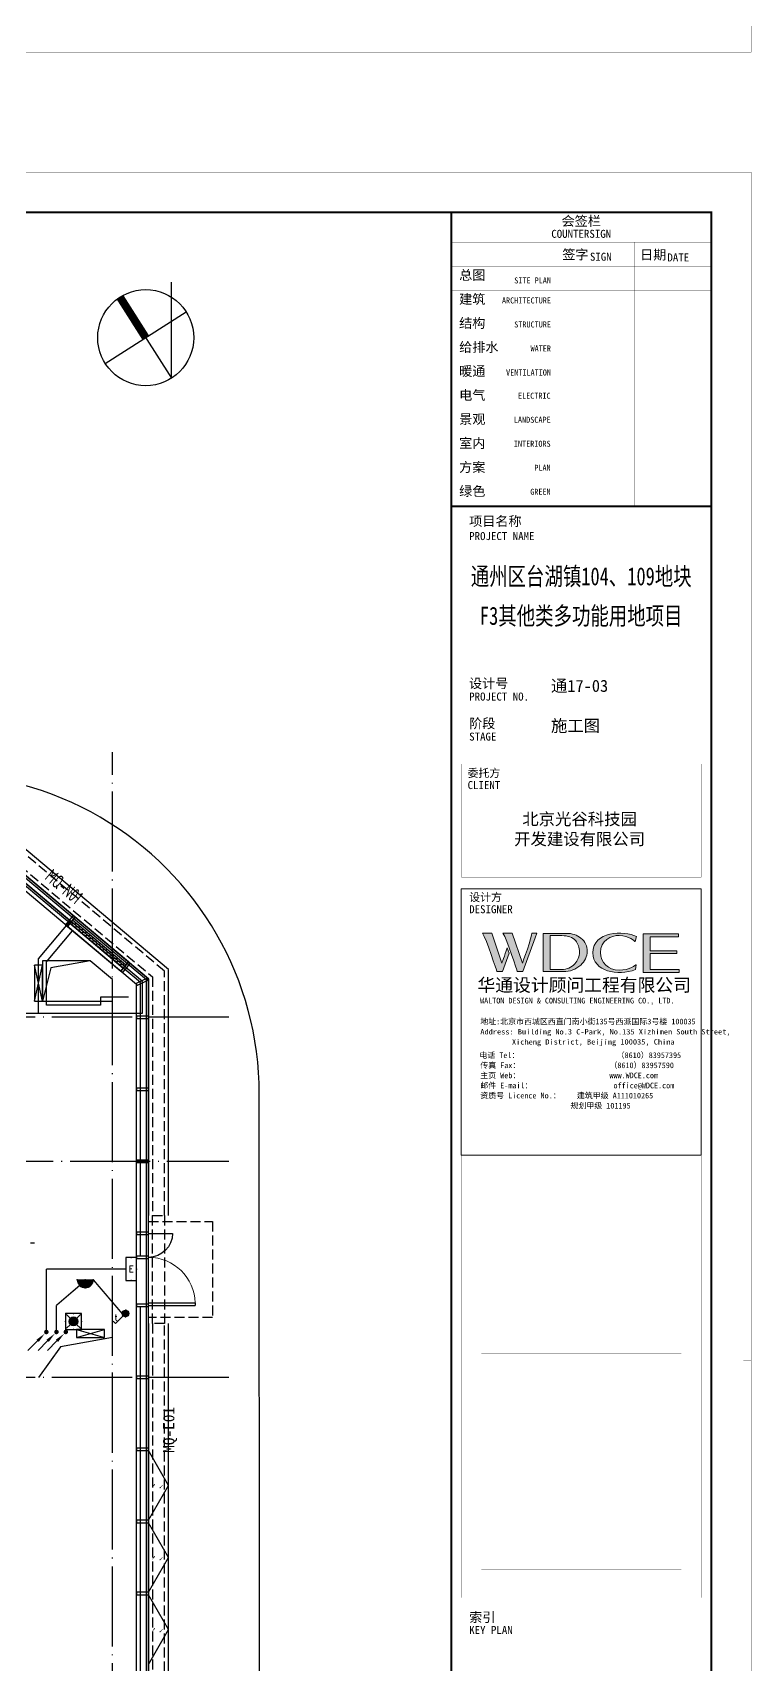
# Model space of a CAD drawing. Extents: x -288892 to 86489, y -207485 to 163917.
# Drawn here: x 55504 to 73468, y 1830 to 42602 of the extents above; entities that cross this region are included whole.
import ezdxf
from ezdxf.enums import TextEntityAlignment as Align

# ---------------------------------------------------------------- set-up
doc = ezdxf.new("R2010")
doc.units = 0
doc.header["$LTSCALE"] = 1000
doc.header["$MEASUREMENT"] = 0
for name, pattern in [('DASH', [0.35, 0.25, -0.1]), ('X-104 13#平面$0$ACAD_ISO05W100', [34, 24, -3, 0.5, -3, 0.5, -3]), ('X-104 13#平面$0$DASH', [0.35, 0.25, -0.1]), ('X-104 13#平面$0$DOTE', [2.42, 2, -0.2, 0.02, -0.2])]:
    doc.linetypes.add(name, pattern=pattern)
doc.layers.get('0').update_dxf_attribs({"linetype": 'CONTINUOUS'})
doc.layers.get('Defpoints').update_dxf_attribs({"linetype": 'CONTINUOUS'})
for name, color, linetype in [('13#楼幕墙$0$A-C_幕墙龙骨', 133, 'CONTINUOUS'), ('13#楼幕墙$0$A-C_玻璃幕墙', 140, 'CONTINUOUS'), ('13#楼幕墙$0$A-C_窗', 140, 'CONTINUOUS'), ('13#楼幕墙$0$DOOR_FIRE', 220, 'CONTINUOUS'), ('EQUIP-照明', 3, 'CONTINUOUS'), ('LWIRE', 4, 'CONTINUOUS'), ('WIRE-应急', 2, 'DASH'), ('WIRE-照明', 1, 'CONTINUOUS'), ('X-104 13#平面$0$01-标注_符号', 200, 'CONTINUOUS'), ('X-104 13#平面$0$02-TEXT_标注', 130, 'CONTINUOUS'), ('X-104 13#平面$0$A-C_玻璃幕墙', 140, 'CONTINUOUS'), ('X-104 13#平面$0$A-E_电梯', 171, 'CONTINUOUS'), ('X-104 13#平面$0$A-I_卫-洁具', 241, 'CONTINUOUS'), ('X-104 13#平面$0$A-O_散水', 134, 'CONTINUOUS'), ('X-104 13#平面$0$A-SUR_保温', 222, 'CONTINUOUS'), ('X-104 13#平面$0$A-TECH_暖通', 6, 'CONTINUOUS'), ('X-104 13#平面$0$A-TECH_结构', 21, 'CONTINUOUS'), ('X-104 13#平面$0$A_AXIS-轴线', 36, 'X-104 13#平面$0$DOTE'), ('X-104 13#平面$0$DIM_SYMB', 3, 'CONTINUOUS'), ('X-104 13#平面$0$M-道路 边线', 151, 'CONTINUOUS')]:
    doc.layers.add(name, color=color, linetype=linetype)
doc.layers.add('X-104 13#平面$0$000套内', color=226, linetype='CONTINUOUS', lineweight=30, plot=False)
doc.styles.add('_TEL_DIM', font='SIMPLEX', dxfattribs={"width": 0.8, "height": 3.5, "bigfont": 'HZTXT'})
doc.styles.get("Standard").update_dxf_attribs({"font": 'gbenor.shx', "bigfont": 'gbcbig.shx'})
doc.styles.add('X-104 13#平面$0$_TCH_AXIS', font='STXIHEI.TTF', dxfattribs={"width": 0.75})
doc.styles.add('X-104 13#平面$0$Standard', font='ros1.shx', dxfattribs={"width": 0.75, "bigfont": 'jd.shx'})
doc.styles.add('图签信息$0$hwxh', font='STXIHEI.TTF')
doc.styles.add('图签信息$0$华文细黑', font='STXIHEI.TTF', dxfattribs={"height": 10})

# ---------------------------------------------------------------- blocks, each defined once
blk = doc.blocks.new('图签信息$0$logo2')
h = blk.add_hatch(color=7)
h.paths.add_polyline_path([(19.02, -7.36), (15.84, -7.36), (15.84, -3.97), (18.97, -3.97), (18.97, -4.24), (16.46, -4.24), (16.46, -5.45), (18.81, -5.45), (18.81, -5.69), (16.47, -5.69), (16.47, -7.12), (19.02, -7.12)])
edge = h.paths.add_edge_path()
edge.add_spline(control_points=[(15.26, -4.21), (15.26, -4.21), (15.13, -4.65), (15.13, -4.65), (15.13, -4.65), (14.62, -4.1), (13.73, -4.1), (13.04, -4.1), (12.07, -4.54), (12.08, -5.62), (12.08, -6.49), (12.77, -7.16), (13.73, -7.17), (14.66, -7.17), (15.23, -6.68), (15.23, -6.68), (15.23, -6.68), (15.16, -7.11), (15.16, -7.11), (13.63, -7.7), (11.42, -7.29), (11.41, -5.64), (11.4, -3.72), (14.16, -3.66), (15.26, -4.21)], knot_values=[0, 0, 0, 0, 1, 1, 1, 2, 2, 2, 3, 3, 3, 4, 4, 4, 5, 5, 5, 6, 6, 6, 7, 7, 7, 8, 8, 8, 8], degree=3, periodic=0)
edge = h.paths.add_edge_path(flags=16)
edge.add_spline(control_points=[(10.23, -5.57), (10.23, -5.16), (10.12, -4.83), (9.9, -4.58), (9.63, -4.27), (9.23, -4.12), (8.69, -4.12), (8.69, -4.12), (7.64, -4.12), (7.64, -4.12), (7.64, -4.12), (7.64, -7.1), (7.64, -7.1), (7.64, -7.1), (8.66, -7.1), (8.66, -7.1), (9.13, -7.1), (9.52, -6.93), (9.82, -6.6), (10.09, -6.31), (10.23, -5.96), (10.23, -5.57)], knot_values=[0, 0, 0, 0, 1, 1, 1, 2, 2, 2, 3, 3, 3, 4, 4, 4, 5, 5, 5, 6, 6, 6, 7, 7, 7, 7], degree=3, periodic=0)
edge = h.paths.add_edge_path()
edge.add_spline(control_points=[(10.92, -5.51), (10.92, -5.96), (10.72, -6.37), (10.34, -6.72), (9.92, -7.1), (9.41, -7.29), (8.82, -7.29), (8.82, -7.29), (7.03, -7.29), (7.03, -7.29), (7.03, -7.29), (7.03, -3.92), (7.03, -3.92), (7.03, -3.92), (9.1, -3.92), (9.1, -3.92), (9.59, -3.92), (10.01, -4.06), (10.36, -4.34), (10.73, -4.64), (10.92, -5.03), (10.92, -5.51)], knot_values=[0, 0, 0, 0, 1, 1, 1, 2, 2, 2, 3, 3, 3, 4, 4, 4, 5, 5, 5, 6, 6, 6, 7, 7, 7, 7], degree=3, periodic=0)
at = {"lineweight": 0}
blk.add_lwpolyline([(19.02, -7.36), (15.84, -7.36), (15.84, -3.97), (18.97, -3.97), (18.97, -4.24), (16.46, -4.24), (16.46, -5.45), (18.81, -5.45), (18.81, -5.69), (16.47, -5.69), (16.47, -7.12), (19.02, -7.12), (19.02, -7.36)], dxfattribs=at)
for points, knots in [([(10.92, -5.51), (10.92, -5.96), (10.72, -6.37), (10.34, -6.72), (9.92, -7.1), (9.41, -7.29), (8.82, -7.29), (8.82, -7.29), (7.03, -7.29), (7.03, -7.29), (7.03, -7.29), (7.03, -3.92), (7.03, -3.92), (7.03, -3.92), (9.1, -3.92), (9.1, -3.92), (9.59, -3.92), (10.01, -4.06), (10.36, -4.34), (10.73, -4.64), (10.92, -5.03), (10.92, -5.51)], [0, 0, 0, 0, 1, 1, 1, 2, 2, 2, 3, 3, 3, 4, 4, 4, 5, 5, 5, 6, 6, 6, 7, 7, 7, 7]), ([(10.23, -5.57), (10.23, -5.16), (10.12, -4.83), (9.9, -4.58), (9.63, -4.27), (9.23, -4.12), (8.69, -4.12), (8.69, -4.12), (7.64, -4.12), (7.64, -4.12), (7.64, -4.12), (7.64, -7.1), (7.64, -7.1), (7.64, -7.1), (8.66, -7.1), (8.66, -7.1), (9.13, -7.1), (9.52, -6.93), (9.82, -6.6), (10.09, -6.31), (10.23, -5.96), (10.23, -5.57)], [0, 0, 0, 0, 1, 1, 1, 2, 2, 2, 3, 3, 3, 4, 4, 4, 5, 5, 5, 6, 6, 6, 7, 7, 7, 7]), ([(15.26, -4.21), (15.26, -4.21), (15.13, -4.65), (15.13, -4.65), (15.13, -4.65), (14.62, -4.1), (13.73, -4.1), (13.04, -4.1), (12.07, -4.54), (12.08, -5.62), (12.08, -6.49), (12.77, -7.16), (13.73, -7.17), (14.66, -7.17), (15.23, -6.68), (15.23, -6.68), (15.23, -6.68), (15.16, -7.11), (15.16, -7.11), (13.63, -7.7), (11.42, -7.29), (11.41, -5.64), (11.4, -3.72), (14.16, -3.66), (15.26, -4.21)], [0, 0, 0, 0, 1, 1, 1, 2, 2, 2, 3, 3, 3, 4, 4, 4, 5, 5, 5, 6, 6, 6, 7, 7, 7, 8, 8, 8, 8])]:
    blk.add_open_spline(points, degree=3, knots=knots, dxfattribs=at)
blk = doc.blocks.new('图签信息$0$logo1')
h = blk.add_hatch(color=8)
edge = h.paths.add_edge_path()
edge.add_spline(control_points=[(3.86, -5.21), (3.63, -5.88), (3.39, -6.56), (3.39, -6.56), (3.39, -6.56), (2.5, -3.91), (2.5, -3.91), (2.5, -3.91), (1.8, -3.91), (1.69, -3.91), (2.02, -4.39), (2.95, -7.27), (2.95, -7.27), (2.95, -7.27), (3.44, -7.27), (3.44, -7.27), (3.44, -7.27), (4.03, -5.66), (4.03, -5.66), (4.03, -5.66), (3.86, -5.21), (3.86, -5.21)], knot_values=[0, 0, 0, 0, 1, 1, 1, 2, 2, 2, 3, 3, 3, 4, 4, 4, 5, 5, 5, 6, 6, 6, 7, 7, 7, 7], degree=3, periodic=0)
h = blk.add_hatch(color=7)
edge = h.paths.add_edge_path()
edge.add_spline(control_points=[(6.04, -3.91), (6.09, -4.1), (5.2, -6.56), (5.2, -6.56), (5.2, -6.56), (4.3, -3.91), (4.3, -3.91), (4.3, -3.91), (3.6, -3.91), (3.49, -3.91), (3.82, -4.39), (4.75, -7.27), (4.75, -7.27), (4.75, -7.27), (5.24, -7.27), (5.24, -7.27), (5.24, -7.27), (6.33, -4.3), (6.33, -4.3), (6.33, -4.3), (6.48, -3.91), (6.48, -3.91), (6.48, -3.91), (6.21, -3.91), (6.04, -3.91)], knot_values=[0, 0, 0, 0, 1, 1, 1, 2, 2, 2, 3, 3, 3, 4, 4, 4, 5, 5, 5, 6, 6, 6, 7, 7, 7, 8, 8, 8, 8], degree=3, periodic=0)
at = {"color": 8, "lineweight": 0}
blk.add_open_spline([(3.86, -5.21), (3.63, -5.88), (3.39, -6.56), (3.39, -6.56), (3.39, -6.56), (2.5, -3.91), (2.5, -3.91), (2.5, -3.91), (1.8, -3.91), (1.69, -3.91), (2.02, -4.39), (2.95, -7.27), (2.95, -7.27), (2.95, -7.27), (3.44, -7.27), (3.44, -7.27), (3.44, -7.27), (4.03, -5.66), (4.03, -5.66), (4.03, -5.66), (3.86, -5.21), (3.86, -5.21)], degree=3, knots=[0, 0, 0, 0, 1, 1, 1, 2, 2, 2, 3, 3, 3, 4, 4, 4, 5, 5, 5, 6, 6, 6, 7, 7, 7, 7], dxfattribs=at)
at = {"lineweight": 0}
blk.add_open_spline([(6.04, -3.91), (6.09, -4.1), (5.2, -6.56), (5.2, -6.56), (5.2, -6.56), (4.3, -3.91), (4.3, -3.91), (4.3, -3.91), (3.6, -3.91), (3.49, -3.91), (3.82, -4.39), (4.75, -7.27), (4.75, -7.27), (4.75, -7.27), (5.24, -7.27), (5.24, -7.27), (5.24, -7.27), (6.33, -4.3), (6.33, -4.3), (6.33, -4.3), (6.48, -3.91), (6.48, -3.91), (6.48, -3.91), (6.21, -3.91), (6.04, -3.91)], degree=3, knots=[0, 0, 0, 0, 1, 1, 1, 2, 2, 2, 3, 3, 3, 4, 4, 4, 5, 5, 5, 6, 6, 6, 7, 7, 7, 8, 8, 8, 8], dxfattribs=at)
blk.add_blockref('图签信息$0$logo2', (0, 0))
blk = doc.blocks.new('图签信息$0$时间-logo')
at = {"layer": 'Defpoints', "lineweight": 0}
blk.add_lwpolyline([(0, -23.46), (-21.17, -23.46), (-21.17, 0), (0, 0), (0, -23.46)], dxfattribs=at)
blk.add_blockref('图签信息$0$logo1', (-20.97, 0))
at = {"style": '图签信息$0$hwxh'}
for s, height, p in [('华通设计顾问工程有限公司 ', 1.15, (-19.73, -9.05)), ('WALTON DESIGN & CONSULTING ENGINEERING CO., LTD.', 0.5, (-19.5, -10.1)), ('地址:北京市西城区西直门南小街135号西派国际3号楼 100035', 0.5, (-19.48, -11.94)), ('Address: Building No.3 C-Park, No.135 Xizhimen South Street, ', 0.47, (-19.48, -12.83)), ('电话 Tel：                        （8610）83957395 ', 0.5, (-19.56, -14.91)), ('Xicheng District, Beijing 100035, China ', 0.47, (-16.69, -13.72)), ('传真 Fax：                      （8610）83957590 ', 0.5, (-19.48, -15.8)), ('主页 Web：                      www.WDCE.com ', 0.5, (-19.48, -16.69)), ('邮件 E-mail：                    office@WDCE.com ', 0.5, (-19.48, -17.58)), ('资质号 Licence No.：    建筑甲级 A111010265 ', 0.5, (-19.48, -18.47)), ('   规划甲级 101195', 0.5, (-12.6, -19.36))]:
    blk.add_text(s, height=height, dxfattribs=at).set_placement(p)
blk = doc.blocks.new('图签信息')
at = {"const_width": 0.5}
for points in [[(-65, 574), (-65, 500.5), (0, 500.5), (0, 574)], [(-65, 0), (0, 0), (0, 500.5), (-65, 500.5)]]:
    blk.add_lwpolyline(points, close=True, dxfattribs=at)
at = {"const_width": 0.05}
for points in [[(-65, 566.5), (0, 566.5)], [(-39.14, 566.5), (-39.14, 500.5)], [(-19.1, 566.5), (-19.1, 500.5)], [(-65, 560.5), (0, 560.5)], [(-65, 554.5), (0, 554.5)], [(-65, 548.5), (0, 548.5)], [(-65, 542.5), (0, 542.5)], [(-65, 536.5), (0, 536.5)], [(-65, 530.5), (0, 530.5)], [(-65, 524.5), (0, 524.5)], [(-65, 518.5), (0, 518.5)], [(-65, 512.5), (0, 512.5)], [(-65, 512.5), (0, 512.5)], [(-65, 506.5), (0, 506.5)], [(-65, 500.5), (0, 500.5)], [(-62.5, 450.87), (-2.5, 450.87)], [(-62.5, 440.87), (-2.5, 440.87)], [(-2.5, 407.85), (-2.5, 436.12), (-62.5, 436.12), (-62.5, 407.85)], [(-62.5, 407.85), (-2.5, 407.85)], [(-62.5, 404.92), (-62.5, 227.83)], [(-62.5, 404.92), (-2.5, 404.92)], [(-62.5, 227.83), (-2.5, 227.83), (-2.5, 404.92)], [(-57.5, 338.36), (-7.5, 338.36)], [(-57.5, 288.83), (-7.5, 288.83)], [(-57.5, 234.85), (-7.5, 234.85)], [(-62.5, 227.83), (-2.5, 227.83)], [(-62.5, 217.74), (-2.5, 217.74)]]:
    blk.add_lwpolyline(points, dxfattribs=at)
at = {"ltscale": 0.001, "xscale": 2.834689937531525, "yscale": 2.834689937531525, "zscale": 2.834689937531525}
blk.add_blockref('图签信息$0$时间-logo', (-2.5, 404.92), dxfattribs=at)
at = {"style": '图签信息$0$华文细黑'}
for s, height, p in [('会签栏', 2.4, (-32.5, 573)), ('COUNTERSIGN', 2, (-32.5, 569.6))]:
    blk.add_text(s, height=height, dxfattribs=at).set_placement(p, align=Align.TOP_CENTER)
for s, height, p in [('签字', 2.4, (-37.22, 564.63)), ('SIGN', 2, (-30.32, 563.88)), ('日期', 2.4, (-17.79, 564.58)), ('DATE', 2, (-10.96, 563.7)), ('总图', 2.4, (-63, 559.5)), ('建筑', 2.4, (-63, 553.5)), ('结构', 2.4, (-63, 547.5)), ('给排水', 2.4, (-63, 541.5)), ('暖通', 2.4, (-63, 535.5)), ('电气', 2.4, (-63, 529.5)), ('景观', 2.4, (-63, 523.5)), ('室内', 2.4, (-63, 517.5)), ('方案', 2.4, (-63, 511.5)), ('绿色', 2.4, (-63, 505.5)), ('项目名称', 2.4, (-60.5, 498)), ('PROJECT NAME', 2, (-60.5, 494.08)), ('设计号', 2.4, (-60.54, 457.48)), ('PROJECT NO.', 2, (-60.5, 453.97)), ('阶段', 2.4, (-60.5, 447.47)), ('STAGE', 2, (-60.5, 443.97)), ('委托方', 2, (-60.9, 434.86)), ('CLIENT', 2, (-60.9, 431.86)), ('设计方', 2, (-60.5, 403.83)), ('DESIGNER', 2, (-60.5, 400.83)), ('索引', 2.4, (-60.5, 224.14)), ('KEY PLAN', 2, (-60.5, 220.74))]:
    blk.add_text(s, height=height, dxfattribs=at).set_placement(p, align=Align.TOP_LEFT)
for s, p in [('SITE PLAN', (-40.06, 557.7)), ('ARCHITECTURE', (-40.06, 552.7)), ('STRUCTURE', (-40.06, 546.7)), ('WATER', (-40.06, 540.7)), ('VENTILATION', (-40.06, 534.7)), ('ELECTRIC', (-40.14, 528.89)), ('LANDSCAPE', (-40.14, 522.89)), ('INTERIORS', (-40.14, 516.89)), ('PLAN', (-40.14, 510.89)), ('GREEN', (-40.14, 504.89))]:
    blk.add_text(s, height=1.5, dxfattribs=at).set_placement(p, align=Align.TOP_RIGHT)
at = {"color": 4, "style": '图签信息$0$华文细黑', "width": 0.75}
for s, p in [('通州区台湖镇104、109地块', (-32.5, 480.78)), ('F3其他类多功能用地项目', (-32.5, 470.91))]:
    blk.add_text(s, height=4.5, dxfattribs=at).set_placement(p, align=Align.CENTER)
at = {"color": 4, "ltscale": 0.001, "char_height": 3, "width": 58.4895, "style": '图签信息$0$华文细黑'}
for s, insert, attachment_point in [('通17-03', (-40.06, 455.51), 4), ('施工图', (-40.06, 445.51), 4), ('北京光谷科技园\\P开发建设有限公司', (-32.9, 419.71), 5)]:
    blk.add_mtext(s, dxfattribs=dict(at, insert=insert, attachment_point=attachment_point))
blk = doc.blocks.new('图签-A1')
at = {"color": 2}
blk.add_blockref('图签信息', (0, 0), dxfattribs=at)
blk = doc.blocks.new('图框-A1')
for points, const_width in [([(0, 0), (841, 0), (841, 594), (0, 594)], 0.05), ([(766, 584), (25, 584), (25, 10), (766, 10)], 0.5)]:
    blk.add_lwpolyline(points, close=True, dxfattribs=dict(const_width=const_width))
at = {"const_width": 0.05}
blk.add_lwpolyline([(841, 297), (839, 297)], dxfattribs=at)
blk = doc.blocks.new('X-104 13#平面$0$ewary')
at = {"layer": 'X-104 13#平面$0$01-标注_符号'}
for points in [[(-644, -1012), (644, 1012)], [(-1012, 644), (1012, -644)]]:
    blk.add_lwpolyline(points, dxfattribs=at)
at = {"layer": 'X-104 13#平面$0$01-标注_符号', "const_width": 200}
blk.add_lwpolyline([(0, 0), (-1012, 644)], dxfattribs=at)
at = {"layer": 'X-104 13#平面$0$01-标注_符号'}
blk.add_circle((0, 0), 1200, dxfattribs=at)
blk = doc.blocks.new('X-104 13#平面$0$轴网')
at = {"layer": 'X-104 13#平面$0$A_AXIS-轴线', "linetype": 'X-104 13#平面$0$DOTE'}
for p, q in [((57500, -7401), (57500, 24620)), ((60408, 18000), (-2925, 18000)), ((60408, 9000), (-2925, 9000))]:
    blk.add_line(p, q, dxfattribs=at)
blk = doc.blocks.new('13#楼幕墙$0$A$C62EA228A')
blk.add_lwpolyline([(10, -300), (-860, -797), (-1730, -300)])
at = {"layer": '13#楼幕墙$0$A-C_玻璃幕墙', "color": 1}
blk.add_lwpolyline([(-889, -674, 0, 25, 0), (-792, -580, 0, 0, 0), (-890, -456, 25, 0, 0), (-786, -374, 0, 0, 0)], format="xyseb", dxfattribs=at)
blk = doc.blocks.new('*U975')
h = blk.add_hatch()
h.set_pattern_fill('ANSI31', color=256, scale=50)
h.set_pattern_definition([(45, (-56212.376, 120006.8), (-56.1266, 56.1266), [])])
h.paths.add_polyline_path([(-1740, 100), (0, 100), (0, 200), (-1740, 200)])
for points in [[(-1740, 0), (0, 0), (0, 300), (-1740, 300)], [(-1740, 100), (0, 100), (0, 200), (-1740, 200)]]:
    blk.add_lwpolyline(points, close=True)
blk = doc.blocks.new('13#楼幕墙$0$A$C7A413A1D')
blk.add_lwpolyline([(-70, -300), (-10, -300), (-10, 0), (-70, 0)], close=True)
blk = doc.blocks.new('13#楼幕墙$0$$DorLib2D$00000001')
for p, q in [((0.45, 0.975), (0.5, 0.975)), ((0.45, 0), (0.45, 0.975)), ((0.5, 0), (0.5, 0.975)), ((0.5, 0), (0.45, 0))]:
    blk.add_line(p, q)
at = {"lineweight": 13}
blk.add_arc((0.475, 0), 0.975, 91.4693, 180, dxfattribs=at)
blk = doc.blocks.new('13#楼幕墙$0$A$C2CD63A88')
blk.add_lwpolyline([(-10, 720), (-10, -120)])
blk.add_arc((-10, 720), 840, 270, 360)
blk = doc.blocks.new('13#楼幕墙')
at = {"layer": '13#楼幕墙$0$A-C_幕墙龙骨'}
blk.add_lwpolyline([(58089, 18843), (58111, 18797), (58382, 18924), (58361, 18969)], close=True, dxfattribs=at)
at = {"layer": '13#楼幕墙$0$A-C_玻璃幕墙'}
for p, q in [((58100, -800), (58100, 18820)), ((58200, 12030), (58200, 18867)), ((58350, 12030), (58350, 18937)), ((58200, -900), (58200, 10770)), ((58350, -1050), (58350, 10770))]:
    blk.add_line(p, q, dxfattribs=at)
for points in [[(4493, 15500), (-900, 15500), (-900, -1700), (22100, -1700), (22100, -1100), (58400, -1100), (58400, 18960), (53293, 23245), (37800, 14300), (37800, 10200), (12500, 10200), (4493, 15500)], [(58350, 18937), (53288, 23184), (37850, 14271)], [(58100, 18820), (53261, 22880), (38100, 14127)], [(58200, 18867), (53272, 23002), (43348, 17266)], [(58100, 11900), (58100, 12600)]]:
    blk.add_lwpolyline(points, dxfattribs=at)
at = {"layer": '13#楼幕墙$0$A-C_幕墙龙骨'}
for p, rotation in [((56573, 20493), 319.9999999999206), ((57951, 19336), 319.9999999999206), ((58100, 18040), 90), ((58100, 16240), 90), ((58100, 14440), 90), ((58100, 12640), 90), ((58100, 12040), 90), ((58100, 10840), 90), ((58100, 9040), 90), ((58100, 7240), 90), ((58100, 5440), 90), ((58100, 3640), 90)]:
    blk.add_blockref('13#楼幕墙$0$A$C7A413A1D', p, dxfattribs=dict(at, rotation=rotation))
at = {"layer": '13#楼幕墙$0$A-C_窗', "rotation": 140.0000000000023}
blk.add_blockref('*U975', (56565, 20500), dxfattribs=at)
at = {"layer": '13#楼幕墙$0$A-C_窗', "xscale": -0.71428571428569, "yscale": 0.71428571428569, "zscale": 0.71428571428569, "rotation": 90}
blk.add_blockref('13#楼幕墙$0$A$C2CD63A88', (58914, 12593), dxfattribs=at)
at = {"layer": '13#楼幕墙$0$A-C_窗', "xscale": -1, "rotation": 90}
for p in [(58100, 5440), (58100, 3640), (58100, 1840)]:
    blk.add_blockref('13#楼幕墙$0$A$C62EA228A', p, dxfattribs=at)
at = {"layer": '13#楼幕墙$0$DOOR_FIRE', "xscale": 1200.000000000032, "yscale": 1200.000000000032, "zscale": 1200.000000000032, "rotation": 270}
blk.add_blockref('13#楼幕墙$0$$DorLib2D$00000001', (58400, 11400), dxfattribs=at)
blk = doc.blocks.new('*U904')
blk.add_lwpolyline([(200, 0), (200, 900), (0, 900), (0, 0), (200, 0), (0, 900), (0, 0), (200, 900)])
blk = doc.blocks.new('*U907')
blk.add_lwpolyline([(200, 0), (200, 700), (0, 700), (0, 0), (200, 0), (0, 700), (0, 0), (200, 700)])
blk = doc.blocks.new('X-104 13#平面$0$A$C0BB3323F')
at = {"layer": 'Defpoints'}
blk.add_lwpolyline([(59300, 600), (59300, 20660), (54205, 24935), (38700, 16000), (38700, 11900), (13400, 11900), (5393, 17200), (0, 17200), (0, 0), (23000, 0), (23000, 600)], close=True, dxfattribs=at)
at = {"layer": 'X-104 13#平面$0$M-道路 边线', "ltscale": 0.5}
blk.add_line((62076, -2539), (62069, 17786), dxfattribs=at)
blk.add_arc((54069, 17783), 8000, 0.0204, 119.6076, dxfattribs=at)
blk = doc.blocks.new('X-104 13#平面')
at = {"layer": 'X-104 13#平面$0$000套内'}
blk.add_lwpolyline([(7100, -1550), (21950, -1550), (21950, -950), (48400, -950), (48400, 11050), (53400, 11050), (53400, 18100), (58250, 18100), (58250, 18890), (53289, 23053), (37950, 14213), (37950, 10050), (12455, 10050), (4447, 15350), (4100, 15350), (4100, 6300), (7100, 6300), (7100, -1550)], dxfattribs=at)
blk.add_lwpolyline([(56446, 20404), (53289, 23053), (48392, 20231), (49171, 17337), (52006, 18100), (55650, 18100), (55650, 19456)], close=True, dxfattribs=at)
at = {"layer": 'X-104 13#平面$0$A-C_玻璃幕墙', "linetype": 'X-104 13#平面$0$DASH'}
blk.add_lwpolyline([(60000, 10500), (58400, 10500), (58400, 12900), (60000, 12900)], close=True, dxfattribs=at)
at = {"layer": 'X-104 13#平面$0$A-E_电梯'}
blk.add_line((55450, 12360), (55550, 12360), dxfattribs=at)
at = {"layer": 'X-104 13#平面$0$A-I_卫-洁具'}
blk.add_line((58974, 33967), (58974, 36367), dxfattribs=at)
at = {"layer": 'X-104 13#平面$0$A-O_散水'}
for points in [[(58900, 13050), (58900, 19193), (53346, 23853), (37300, 14589), (37300, 10700), (23300, 10700), (23300, 10200), (37800, 10200), (37800, 14300), (53293, 23245), (58400, 18960), (58400, 13050)], [(58400, 10350), (58400, -1100), (56000, -1100), (56000, -1600), (58900, -1600), (58900, 10350)]]:
    blk.add_lwpolyline(points, dxfattribs=at)
at = {"layer": 'X-104 13#平面$0$A-O_散水', "linetype": 'X-104 13#平面$0$DASH'}
for points in [[(58800, 13050), (58800, 19147), (53336, 23731), (37400, 14531), (37400, 10600), (23300, 10600), (23300, 10300), (37700, 10300), (37700, 14358), (53304, 23367), (58500, 19007), (58500, 13050)], [(58500, 10350), (58500, -1200), (56100, -1200), (56100, -1500), (58800, -1500), (58800, 10350)]]:
    blk.add_lwpolyline(points, dxfattribs=at)
blk.add_lwpolyline([(58800, 10350), (58500, 10350), (58500, 13050), (58800, 13050)], close=True, dxfattribs=at)
at = {"layer": 'X-104 13#平面$0$A-SUR_保温'}
blk.add_lwpolyline([(57900, 18500), (57200, 18500), (57200, 18300), (55850, 18300), (55850, 19383), (56502, 20161), (56426, 20225)], dxfattribs=at)
at = {"layer": 'X-104 13#平面$0$A-TECH_结构'}
for points in [[(58350, -1050), (58350, 18937), (53288, 23184), (37850, 14271), (37850, 10150), (12485, 10150), (4478, 15450), (-850, 15450), (-850, -1650), (22050, -1650), (22050, -1050)], [(55750, 18400), (57500, 18400), (57500, 18940), (56942, 19408), (55750, 19408)]]:
    blk.add_lwpolyline(points, close=True, dxfattribs=at)
blk.add_lwpolyline([(56942, 19408), (55959, 19234), (55750, 18400)], dxfattribs=at)
at = {"layer": 'X-104 13#平面$0$A_AXIS-轴线', "linetype": 'X-104 13#平面$0$DOTE'}
blk.add_line((39500, 14400), (60408, 14400), dxfattribs=at)
at = {"layer": 'X-104 13#平面$0$DIM_SYMB'}
blk.add_lwpolyline([(57500, 10000), (56204, 9765), (55650, 9000)], dxfattribs=at)
at = {"xscale": 100, "yscale": 100, "zscale": 100}
for name, p in [('图框-A1', (-10635, 42115)), ('图框-A1', (-10635, -20285)), ('图签-A1', (72465, -19285))]:
    blk.add_blockref(name, p, dxfattribs=at)
for name, p in [('X-104 13#平面$0$A$C0BB3323F', (-900, -1700)), ('X-104 13#平面$0$轴网', (0, 0))]:
    blk.add_blockref(name, p)
at = {"layer": 'X-104 13#平面$0$A-I_卫-洁具', "rotation": 334.9117113204815}
blk.add_blockref('X-104 13#平面$0$ewary', (58331, 34980), dxfattribs=at)
at = {"layer": 'X-104 13#平面$0$A-TECH_暖通'}
blk.add_blockref('*U904', (55550, 18400), dxfattribs=at)
at = {"layer": 'X-104 13#平面$0$A-TECH_暖通', "rotation": 270}
blk.add_blockref('*U907', (56600, 10200), dxfattribs=at)
at = {"layer": 'X-104 13#平面$0$A-TECH_结构'}
blk.add_blockref('13#楼幕墙', (0, 0), dxfattribs=at)
at = {"layer": 'X-104 13#平面$0$02-TEXT_标注', "linetype": 'X-104 13#平面$0$ACAD_ISO05W100', "style": 'X-104 13#平面$0$Standard', "width": 0.75}
blk.add_text('MQ-N01', height=350, rotation=320.0005, dxfattribs=at).set_placement((55785, 21458))
at = {"layer": 'X-104 13#平面$0$02-TEXT_标注', "linetype": 'X-104 13#平面$0$ACAD_ISO05W100', "style": 'X-104 13#平面$0$_TCH_AXIS'}
blk.add_text('MQ-E01', height=281.2, rotation=90, dxfattribs=at).set_placement((59046, 7116))
blk = doc.blocks.new('$equip_U$00000189(HT0843)')
at = {"color": 2}
for p, q in [((-0.72, 0.66), (-0.72, 0)), ((0.72, 0.66), (-0.72, 0.66)), ((-0.72, 0), (0.72, 0)), ((0.72, 0), (0.72, 0.66))]:
    blk.add_line(p, q, dxfattribs=at)
at = {"color": 2, "const_width": 0.0125}
for points in [[(0.72, 0.66), (0.72, 0.66), (-0.72, 0.66)], [(-0.72, 0.66), (-0.72, 0)], [(-0.72, 0), (0.72, 0)], [(0.72, 0), (0.72, 0.66)]]:
    blk.add_lwpolyline(points, dxfattribs=at)
at = {"color": 2}
blk.add_lwpolyline([(-0.72, 0.66), (-0.72, 0)], dxfattribs=at)
for p in [(-0.72, 0.33), (0, 0.66), (0, 0), (0.72, 0.33)]:
    blk.add_point(p)
at = {"color": 7, "style": '_TEL_DIM'}
blk.add_attdef('$TEXT$', text='', height=0.4, dxfattribs=at).set_placement((0, 0.33), align=Align.MIDDLE_CENTER)
at = {"color": 7, "style": '_TEL_DIM', "flags": 1}
blk.add_attdef('A', text='', height=0.000025, dxfattribs=at).set_placement((0, 0), align=Align.MIDDLE_CENTER)
blk = doc.blocks.new('$equip$00001168')
blk.add_line((-0.5, 0), (0.5, 0))
blk.add_arc((0, 0), 0.5, 180, 0)
for p in [(-0.5, 0), (0, 0), (0.5, 0), (0, -0.5)]:
    blk.add_point(p)
for points in [[(0.43, -0.25), (-0.43, -0.25), (0.5, 0), (-0.5, 0)], [(0.25, -0.43), (-0.25, -0.43), (0.43, -0.25), (-0.43, -0.25)], [(0, -0.5), (0, -0.5), (0.25, -0.43), (-0.25, -0.43)]]:
    blk.add_solid(points)
at = {"flags": 9}
blk.add_attdef('A', (0, 0), '', height=0.00002, dxfattribs=at)
blk = doc.blocks.new('$equip$00001822')
for p, q in [((0.15, 0.36), (0.62, 0.83)), ((0.62, 0.83), (0.77, 0.69))]:
    blk.add_line(p, q)
blk.add_circle((0, 0.21), 0.208)
for p in [(-0.21, 0.21), (-0.02, 0), (0, 0.42), (0.21, 0.21)]:
    blk.add_point(p)
for points in [[(-0.18, 0.31), (0.18, 0.31), (-0.21, 0.21), (0.21, 0.21)], [(-0.18, 0.1), (0.18, 0.1), (-0.21, 0.21), (0.21, 0.21)], [(-0.1, 0.39), (0.1, 0.39), (-0.18, 0.31), (0.18, 0.31)], [(-0.1, 0.03), (0.1, 0.03), (-0.18, 0.1), (0.18, 0.1)], [(0, 0.42), (0, 0.42), (-0.1, 0.39), (0.1, 0.39)], [(0, 0), (0, 0), (-0.1, 0.03), (0.1, 0.03)]]:
    blk.add_solid(points)
at = {"color": 7, "style": '_TEL_DIM'}
blk.add_attdef('$TEXT$', text='', height=0.4, dxfattribs=at).set_placement((0.58, 0.46), align=Align.MIDDLE_CENTER)
at = {"color": 7, "style": '_TEL_DIM', "flags": 1}
blk.add_attdef('A', text='', height=0.00002, dxfattribs=at).set_placement((0, 0), align=Align.MIDDLE_CENTER)
blk = doc.blocks.new('$equip$00002604')
blk.add_hatch(color=256).paths.add_polyline_path([(0.27, 0.5, 1), (-0.27, 0.5, 1)])
for p, q in [((-0.43, 0.93), (-0.19, 0.69)), ((-0.43, 0.07), (-0.19, 0.31)), ((0.19, 0.69), (0.43, 0.93)), ((0.19, 0.31), (0.43, 0.07))]:
    blk.add_line(p, q)
at = {"const_width": 0.04}
blk.add_lwpolyline([(-0.5, 1), (-0.5, 0), (0.5, 0), (0.5, 1), (-0.5, 1), (-0.5, 0)], dxfattribs=at)
blk.add_lwpolyline([(-0.5, 1), (-0.5, 0), (0.5, 0), (0.5, 1)], close=True)
blk.add_circle((0, 0.5), 0.275)
for p in [(-0.5, 0.5), (0, 1), (0, 0), (0.5, 0.5)]:
    blk.add_point(p)
at = {"color": 7, "style": '_TEL_DIM', "flags": 1}
blk.add_attdef('A', text='', height=0.000025, dxfattribs=at).set_placement((0, 0), align=Align.MIDDLE_CENTER)
blk = doc.blocks.new('$TelecSys$00000081')
for p, q in [((0.1, 0.1), (0.1, 0.1)), ((-1.15, -1.15), (-0.55, -0.55)), ((-0.1, -0.1), (-0.1, -0.1))]:
    blk.add_line(p, q)
at = {"const_width": 0.142}
blk.add_lwpolyline([(0.07, 0, 1), (-0.07, 0, 1)], format="xyb", close=True, dxfattribs=at)
blk.add_solid([(-0.62, -0.48), (-0.48, -0.62), (-0.1, -0.1)])
at = {"width": 0.8, "flags": 9}
blk.add_attdef('A', (0, 0), '', height=0.00002, rotation=180, dxfattribs=at)

msp = doc.modelspace()

# ---------------------------------------------------------------- linework, layer by layer
at = {"layer": 'WIRE-应急', "linetype": 'DASH', "const_width": 35}
for points in [[(55848, 10163), (55848, 11707)], [(57836, 11707), (55848, 11707)], [(56099, 10801), (56684, 11302)], [(56099, 10163), (56099, 10801)]]:
    msp.add_lwpolyline(points, dxfattribs=at)
at = {"layer": 'WIRE-照明', "linetype": 'Continuous', "const_width": 35}
msp.add_lwpolyline([(57740, 10597), (57021, 11439)], dxfattribs=at)

# ---------------------------------------------------------------- block references
msp.add_blockref('X-104 13#平面', (0, 0))
at = {"layer": 'EQUIP-照明'}
ref = msp.add_blockref('$equip_U$00000189(HT0843)', (58100, 11707), dxfattribs=dict(at, xscale=400, yscale=400, zscale=400, rotation=90))
ref.add_attrib('$TEXT$', 'E', dxfattribs={"layer": '0', "color": 7, "height": 160, "style": '_TEL_DIM'}).set_placement((57968, 11707), align=Align.MIDDLE_CENTER)
at = {"layer": 'EQUIP-照明', "xscale": 400, "yscale": 400, "zscale": 400}
msp.add_blockref('$equip$00001168', (56821, 11439), dxfattribs=at)
at = {"layer": 'EQUIP-照明', "xscale": 400, "yscale": 400, "zscale": 400, "rotation": 270}
msp.add_blockref('$equip$00002604', (56325, 10400), dxfattribs=at)
at = {"layer": 'EQUIP-照明'}
ref = msp.add_blockref('$equip$00001822', (57824, 10681), dxfattribs=dict(at, xscale=400, yscale=400, zscale=400, rotation=180))
ref.add_attrib('$TEXT$', 't', dxfattribs={"layer": '0', "color": 7, "height": 160, "style": '_TEL_DIM'}).set_placement((57591, 10495), align=Align.MIDDLE_CENTER)
at = {"layer": 'LWIRE', "xscale": 400, "yscale": 400, "zscale": 400}
for p in [(55848, 10135), (56099, 10135), (56333, 10135)]:
    msp.add_blockref('$TelecSys$00000081', p, dxfattribs=at)

doc.saveas('drawing.dxf')
